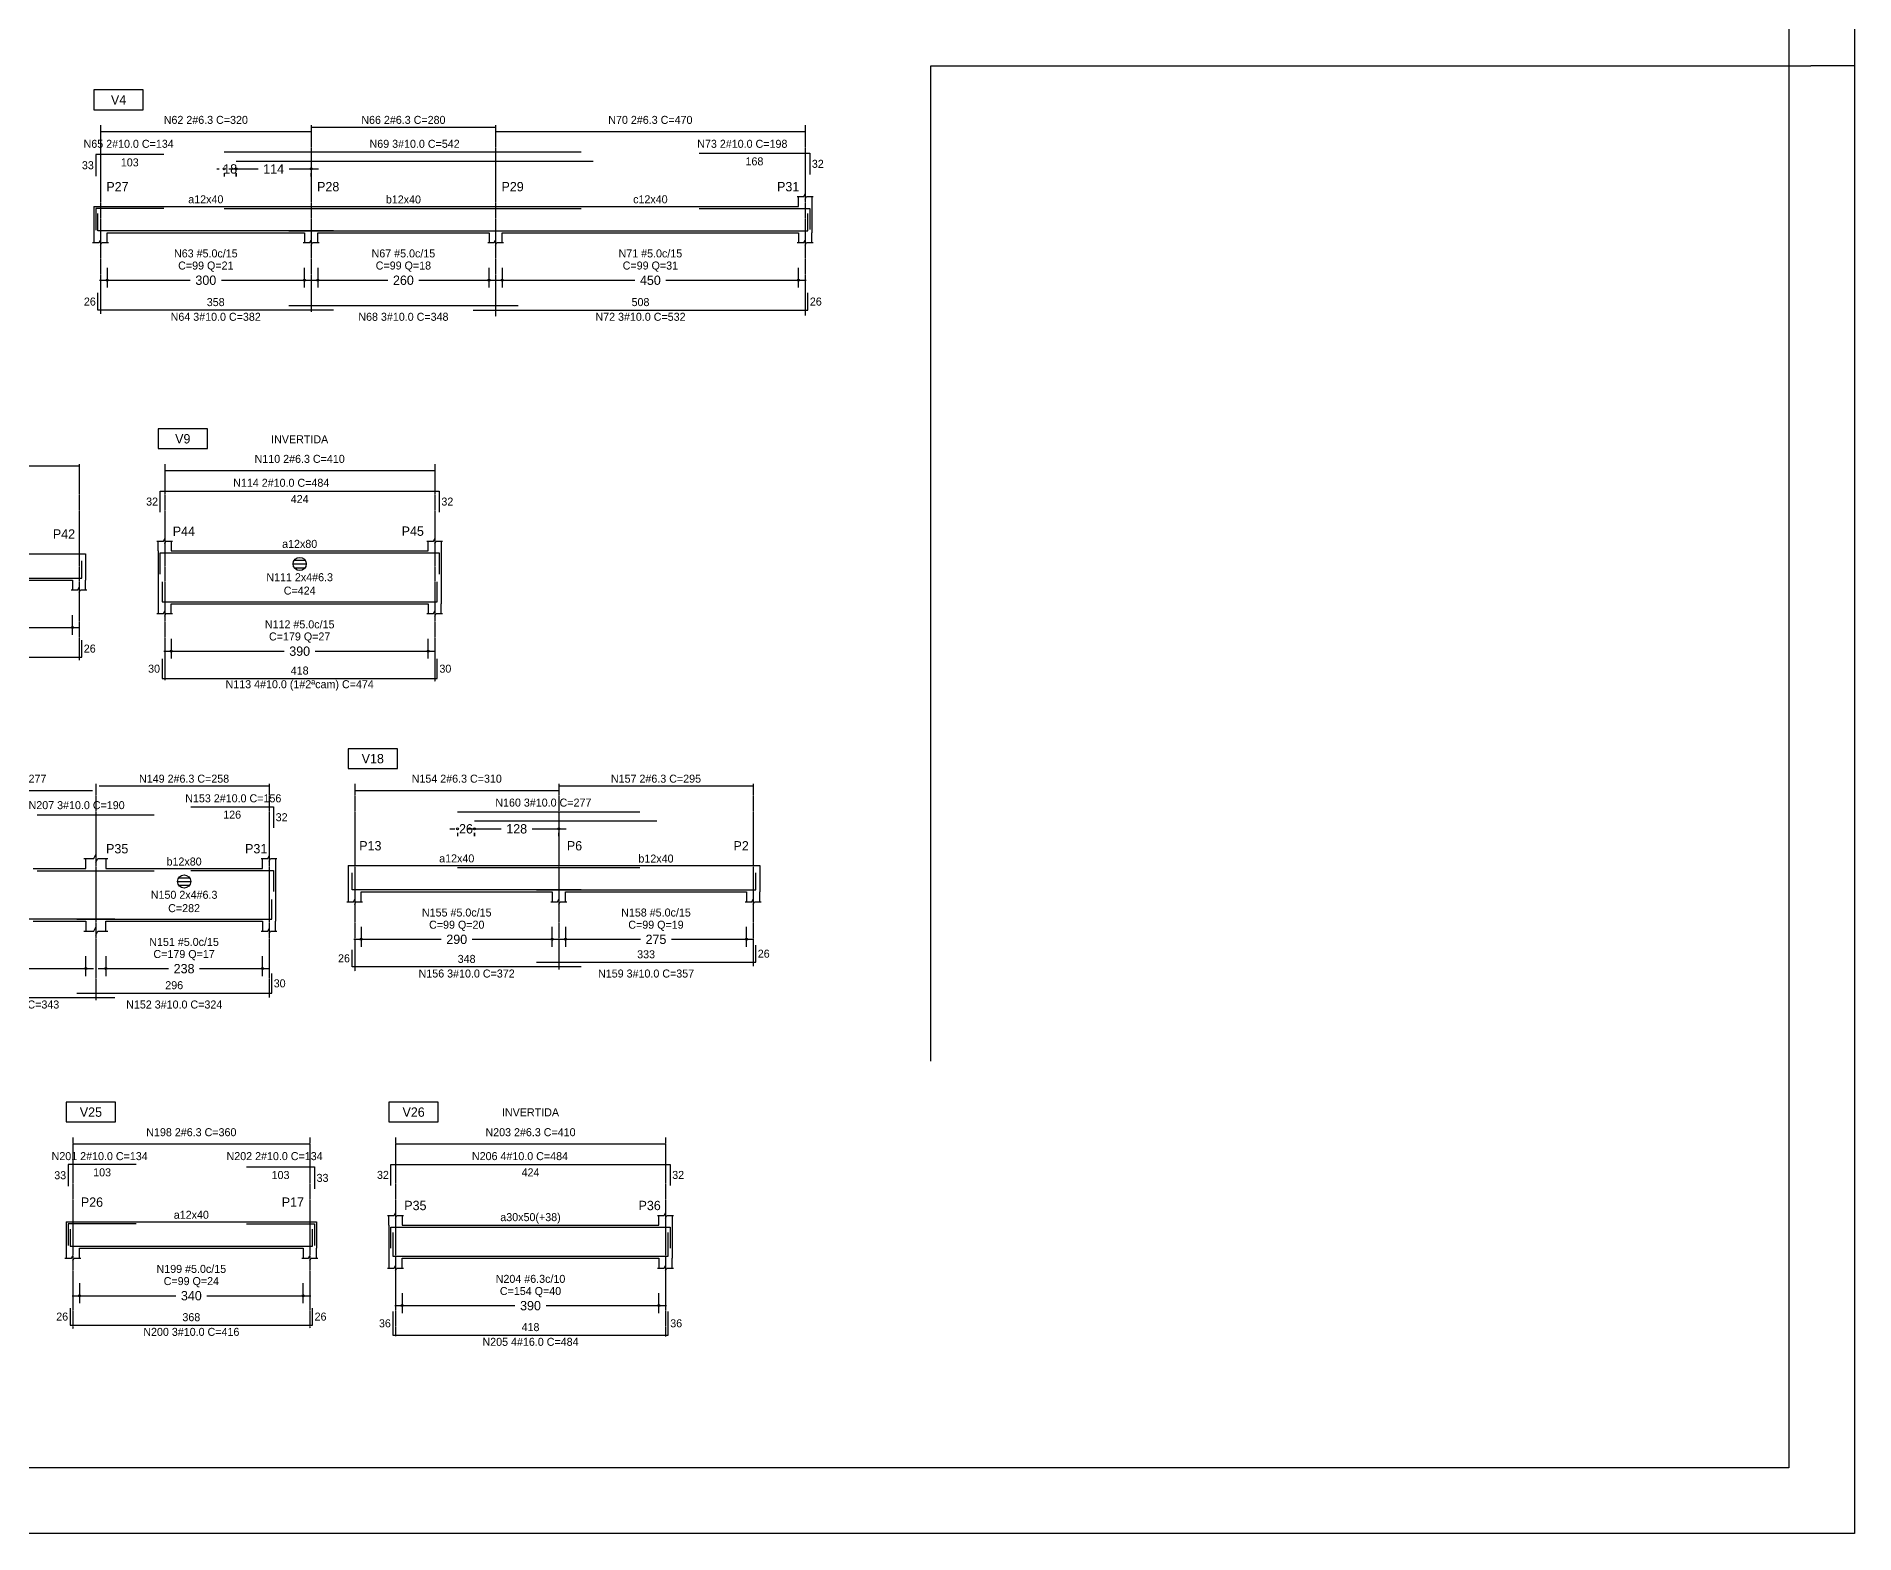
# Model space of a CAD drawing. Extents: x -8959 to 10104, y 7473 to 11928.
# Drawn here: x 2034 to 4795, y 7473 to 9746 of the extents above; entities that cross this region are included whole.
import ezdxf
from ezdxf.enums import TextEntityAlignment as Align

# ---------------------------------------------------------------- set-up
doc = ezdxf.new("R2010")
doc.units = 0
doc.header["$LTSCALE"] = 10
doc.header["$MEASUREMENT"] = 0
doc.linetypes.add('LT0', pattern=[0])
doc.linetypes.add('LT3', pattern=[0.264, 0.12, -0.048, 0.048, -0.048])
for name, color, linetype in [('COT-T', 1, 'LT0'), ('FER-L', 7, 'LT0'), ('FER-T', 2, 'LT0'), ('VIG-L', 7, 'LT0'), ('VIG-T', 8, 'LT0')]:
    doc.layers.add(name, color=color, linetype=linetype)

msp = doc.modelspace()

# ---------------------------------------------------------------- linework, layer by layer
at = {"layer": 'COT-T', "linetype": 'LT3'}
for p, q in [((2131.1, 9611), (2131.1, 9324.6)), ((2451.1, 9611), (2451.1, 9327.3)), ((2731.1, 9611), (2731.1, 9320.4)), ((3201.1, 9611), (3201.1, 9321.8)), ((2098.6, 9096.6), (2098.6, 8798.6)), ((2228.6, 9096.6), (2228.6, 8768.5)), ((2638.6, 9096.6), (2638.6, 8766.4)), ((2124.1, 8611.3), (2124.1, 8282.6)), ((2387.1, 8611.3), (2387.1, 8287.1)), ((2517.1, 8611.3), (2517.1, 8326.8)), ((2827.1, 8611.3), (2827.1, 8329)), ((3122.1, 8611.3), (3122.1, 8334.7)), ((2089.1, 8074.8), (2089.1, 7784.1)), ((2449.1, 8074.8), (2449.1, 7785.3)), ((2579.1, 8074.8), (2579.1, 7773.1)), ((2989.1, 8074.8), (2989.1, 7772.2))]:
    msp.add_line(p, q, dxfattribs=at)
at = {"layer": 'COT-T', "linetype": 'LT0'}
for p, q in [((2307.9, 9544.4), (2311.2, 9544.4)), ((2319.1, 9538.1), (2319.1, 9533.1)), ((2325.9, 9544.4), (2370.5, 9544.4)), ((2337.1, 9533.1), (2337.1, 9538.1)), ((2337.1, 9538.1), (2337.1, 9533.1)), ((2345, 9544.4), (2348.4, 9544.4)), ((2417.7, 9544.4), (2462.4, 9544.4)), ((2451.1, 9533.1), (2451.1, 9538.1)), ((2141.1, 9394.3), (2141.1, 9364.3)), ((2441.1, 9364.3), (2441.1, 9394.3)), ((2461.1, 9394.3), (2461.1, 9364.3)), ((2721.1, 9364.3), (2721.1, 9394.3)), ((2741.1, 9394.3), (2741.1, 9364.3)), ((3191.1, 9364.3), (3191.1, 9394.3)), ((2129.9, 9375.5), (2267.5, 9375.5)), ((2314.7, 9375.5), (2452.4, 9375.5)), ((2449.9, 9375.5), (2567.5, 9375.5)), ((2614.7, 9375.5), (2732.4, 9375.5)), ((2729.9, 9375.5), (2942.5, 9375.5)), ((2989.7, 9375.5), (3202.4, 9375.5)), ((2088.6, 8837.3), (2088.6, 8867.3)), ((1974.8, 8848.5), (2099.9, 8848.5)), ((2227.4, 8812.6), (2410, 8812.6)), ((2238.6, 8831.4), (2238.6, 8801.4)), ((2457.3, 8812.6), (2639.9, 8812.6)), ((2628.6, 8801.4), (2628.6, 8831.4)), ((2661.8, 8543), (2669.2, 8543)), ((2673.1, 8536.7), (2673.1, 8531.7)), ((2687.8, 8543), (2739.4, 8543)), ((2699.1, 8531.7), (2699.1, 8536.7)), ((2699.1, 8536.7), (2699.1, 8531.7)), ((2702.9, 8543), (2710.3, 8543)), ((2786.7, 8543), (2838.3, 8543)), ((2827.1, 8531.7), (2827.1, 8536.7)), ((2527.1, 8394), (2527.1, 8364)), ((2817.1, 8364), (2817.1, 8394)), ((2837.1, 8394), (2837.1, 8364)), ((3112.1, 8364), (3112.1, 8394)), ((2515.8, 8375.3), (2648.4, 8375.3)), ((2695.7, 8375.3), (2828.3, 8375.3)), ((2825.8, 8375.3), (2950.9, 8375.3)), ((2998.2, 8375.3), (3123.3, 8375.3)), ((2109.1, 8319.5), (2109.1, 8349.5)), ((2139.1, 8349.5), (2139.1, 8319.5)), ((2377.1, 8319.5), (2377.1, 8349.5)), ((2004.2, 8330.8), (2120.3, 8330.8)), ((2127.8, 8330.8), (2234.4, 8330.8)), ((2281.7, 8330.8), (2388.3, 8330.8)), ((2099.1, 7853.3), (2099.1, 7823.3)), ((2439.1, 7823.3), (2439.1, 7853.3)), ((2087.9, 7834.5), (2245.5, 7834.5)), ((2292.8, 7834.5), (2450.4, 7834.5)), ((2577.9, 7819.4), (2760.5, 7819.4)), ((2589.1, 7838.1), (2589.1, 7808.1)), ((2807.8, 7819.4), (2990.4, 7819.4)), ((2979.1, 7808.1), (2979.1, 7838.1))]:
    msp.add_line(p, q, dxfattribs=at)
at = {"layer": 'COT-T'}
for centre in [(2319.1, 9544.4), (2337.1, 9544.4), (2337.1, 9544.4), (2451.1, 9544.4), (2141.1, 9375.5), (2441.1, 9375.5), (2461.1, 9375.5), (2721.1, 9375.5), (2741.1, 9375.5), (3191.1, 9375.5), (2088.6, 8848.5), (2238.6, 8812.6), (2628.6, 8812.6), (2673.1, 8543), (2699.1, 8543), (2699.1, 8543), (2827.1, 8543), (2527.1, 8375.3), (2817.1, 8375.3), (2837.1, 8375.3), (3112.1, 8375.3), (2109.1, 8330.8), (2139.1, 8330.8), (2377.1, 8330.8), (2099.1, 7834.5), (2439.1, 7834.5), (2589.1, 7819.4), (2979.1, 7819.4)]:
    msp.add_circle(centre, 1.5, dxfattribs=at)
at = {"layer": 'FER-T', "linetype": 'LT0'}
for p, q in [((2451.1, 9608), (2731.1, 9608)), ((2131.1, 9601), (2451.1, 9601)), ((2731.1, 9601), (3201.1, 9601)), ((2227.1, 9566.5), (2124.1, 9566.5)), ((2124.1, 9566.5), (2124.1, 9533.5)), ((2319.1, 9570.4), (2861.1, 9570.4)), ((2337.1, 9556.4), (2879.1, 9556.4)), ((3040.1, 9568.1), (3208.1, 9568.1)), ((3208.1, 9568.1), (3208.1, 9536.1)), ((2227.1, 9484.5), (2124.1, 9484.5)), ((2124.1, 9484.5), (2124.1, 9451.5)), ((2127.1, 9450.5), (2127.1, 9476.5)), ((2319.1, 9484.5), (2861.1, 9484.5)), ((3040.1, 9484.5), (3208.1, 9484.5)), ((3205.1, 9450.5), (3205.1, 9476.5)), ((3208.1, 9484.5), (3208.1, 9452.5)), ((2485.1, 9450.5), (2127.1, 9450.5)), ((2417.1, 9450.5), (2765.1, 9450.5)), ((2697.1, 9450.5), (3205.1, 9450.5)), ((2127.1, 9330.1), (2127.1, 9356.1)), ((2417.1, 9337.1), (2765.1, 9337.1)), ((3205.1, 9330.1), (3205.1, 9356.1)), ((2485.1, 9330.1), (2127.1, 9330.1)), ((2697.1, 9330.1), (3205.1, 9330.1)), ((1803.6, 9093.6), (2098.6, 9093.6)), ((2228.6, 9086.6), (2638.6, 9086.6)), ((2221.6, 9023.6), (2221.6, 9055.6)), ((2221.6, 9055.6), (2645.6, 9055.6)), ((2645.6, 9055.6), (2645.6, 9023.6)), ((2102.6, 8923.5), (2102.6, 8949.5)), ((2221.6, 8929.6), (2221.6, 8961.6)), ((2221.6, 8961.6), (2645.6, 8961.6)), ((2645.6, 8961.6), (2645.6, 8929.6)), ((1769.6, 8923.5), (2102.6, 8923.5)), ((2224.6, 8917.6), (2224.6, 8887.6)), ((2642.6, 8887.6), (2642.6, 8917.6)), ((2224.6, 8887.6), (2642.6, 8887.6)), ((2102.6, 8803.5), (2102.6, 8829.5)), ((1769.6, 8803.5), (2102.6, 8803.5)), ((2224.6, 8801), (2224.6, 8771)), ((2642.6, 8771), (2642.6, 8801)), ((2224.6, 8771), (2642.6, 8771)), ((1842.1, 8601.3), (2119.1, 8601.3)), ((2129.1, 8608.3), (2387.1, 8608.3)), ((2517.1, 8601.3), (2827.1, 8601.3)), ((2827.1, 8608.3), (3122.1, 8608.3)), ((2268.1, 8576.6), (2394.1, 8576.6)), ((2394.1, 8576.6), (2394.1, 8544.6)), ((2673.1, 8569), (2950.1, 8569)), ((2699.1, 8555), (2976.1, 8555)), ((2268.1, 8479.8), (2394.1, 8479.8)), ((2394.1, 8479.8), (2394.1, 8447.8)), ((2513.1, 8450.3), (2513.1, 8476.3)), ((2673.1, 8484.3), (2950.1, 8484.3)), ((3126.1, 8450.3), (3126.1, 8476.3)), ((2861.1, 8450.3), (2513.1, 8450.3)), ((2793.1, 8450.3), (3126.1, 8450.3)), ((2391.1, 8405.8), (2391.1, 8435.8)), ((2153.1, 8405.8), (1838.1, 8405.8)), ((2095.1, 8405.8), (2391.1, 8405.8)), ((3126.1, 8340.5), (3126.1, 8366.5)), ((2513.1, 8333.5), (2513.1, 8359.5)), ((2793.1, 8340.5), (3126.1, 8340.5)), ((2391.1, 8293.5), (2391.1, 8323.5)), ((2861.1, 8333.5), (2513.1, 8333.5)), ((2153.1, 8286.5), (1838.1, 8286.5)), ((2095.1, 8293.5), (2391.1, 8293.5)), ((2089.1, 8064.8), (2449.1, 8064.8)), ((2579.1, 8064.8), (2989.1, 8064.8)), ((2185.1, 8033.8), (2082.1, 8033.8)), ((2082.1, 8033.8), (2082.1, 8000.8)), ((2353.1, 8029.8), (2456.1, 8029.8)), ((2456.1, 8029.8), (2456.1, 7996.8)), ((2572.1, 8001.8), (2572.1, 8033.8)), ((2572.1, 8033.8), (2996.1, 8033.8)), ((2996.1, 8033.8), (2996.1, 8001.8)), ((2185.1, 7943.5), (2082.1, 7943.5)), ((2082.1, 7943.5), (2082.1, 7910.5)), ((2085.1, 7935.5), (2085.1, 7909.5)), ((2353.1, 7943.5), (2456.1, 7943.5)), ((2453.1, 7909.5), (2453.1, 7935.5)), ((2456.1, 7943.5), (2456.1, 7910.5)), ((2572.1, 7906.4), (2572.1, 7938.4)), ((2572.1, 7938.4), (2996.1, 7938.4)), ((2575.1, 7930.4), (2575.1, 7894.4)), ((2993.1, 7894.4), (2993.1, 7930.4)), ((2996.1, 7938.4), (2996.1, 7906.4)), ((2085.1, 7909.5), (2453.1, 7909.5)), ((2575.1, 7894.4), (2993.1, 7894.4)), ((2085.1, 7815.8), (2085.1, 7789.8)), ((2453.1, 7789.8), (2453.1, 7815.8)), ((2085.1, 7789.8), (2453.1, 7789.8)), ((2575.1, 7810.6), (2575.1, 7774.6)), ((2993.1, 7774.6), (2993.1, 7810.6)), ((2575.1, 7774.6), (2993.1, 7774.6))]:
    msp.add_line(p, q, dxfattribs=at)
at = {"layer": 'FER-T', "linetype": 'ByBlock'}
for p, q in [((2034.8, 8564.2), (2212.6, 8564.2)), ((2034.8, 8479.4), (2212.6, 8479.4))]:
    msp.add_line(p, q, dxfattribs=at)
at = {"layer": 'VIG-T', "linetype": 'ByBlock'}
for p, q in [((4794.6, 11928.5), (4794.6, 7473.5)), ((4694.6, 11853.5), (4694.6, 7573.5)), ((3391.9, 8190.3), (3391.9, 9701)), ((3391.9, 9701), (4728.2, 9701)), ((4794.6, 9701), (4728.2, 9701)), ((4694.6, 7573.5), (-1324.9, 7573.5)), ((4794.6, 7473.5), (-1512.4, 7473.5))]:
    msp.add_line(p, q, dxfattribs=at)
at = {"layer": 'VIG-T', "linetype": 'LT0'}
for p, q in [((2196.1, 9664.2), (2121.1, 9664.2)), ((2121.1, 9664.2), (2121.1, 9634.2)), ((2196.1, 9634.2), (2196.1, 9664.2)), ((2121.1, 9634.2), (2196.1, 9634.2)), ((3189.1, 9502.5), (3199.1, 9502.5)), ((3191.1, 9487.5), (3191.1, 9502.5)), ((3199.1, 9502.5), (3201.1, 9506.5)), ((3201.1, 9506.5), (3201.1, 9498.5)), ((3201.1, 9498.5), (3203.1, 9502.5)), ((3203.1, 9502.5), (3213.1, 9502.5)), ((3211.1, 9502.5), (3211.1, 9487.5)), ((2121.1, 9487.5), (2141.1, 9487.5)), ((2121.1, 9487.5), (2121.1, 9447.5)), ((2141.1, 9487.5), (2441.1, 9487.5)), ((2441.1, 9487.5), (2461.1, 9487.5)), ((2461.1, 9487.5), (2721.1, 9487.5)), ((2721.1, 9487.5), (2741.1, 9487.5)), ((2741.1, 9487.5), (2936.1, 9487.5)), ((2936.1, 9487.5), (3191.1, 9487.5)), ((3211.1, 9487.5), (3211.1, 9447.5)), ((2121.1, 9447.5), (2121.1, 9432.5)), ((2141.1, 9447.5), (2441.1, 9447.5)), ((2141.1, 9432.5), (2141.1, 9447.5)), ((2441.1, 9447.5), (2441.1, 9432.5)), ((2461.1, 9447.5), (2721.1, 9447.5)), ((2461.1, 9432.5), (2461.1, 9447.5)), ((2721.1, 9447.5), (2721.1, 9432.5)), ((2741.1, 9447.5), (2936.1, 9447.5)), ((2741.1, 9432.5), (2741.1, 9447.5)), ((2936.1, 9447.5), (3191.1, 9447.5)), ((3191.1, 9447.5), (3191.1, 9432.5)), ((3211.1, 9432.5), (3211.1, 9447.5)), ((2119.1, 9432.5), (2129.1, 9432.5)), ((2129.1, 9432.5), (2131.1, 9436.5)), ((2131.1, 9436.5), (2131.1, 9428.5)), ((2131.1, 9428.5), (2133.1, 9432.5)), ((2133.1, 9432.5), (2143.1, 9432.5)), ((2439.1, 9432.5), (2449.1, 9432.5)), ((2449.1, 9432.5), (2451.1, 9436.5)), ((2451.1, 9436.5), (2451.1, 9428.5)), ((2451.1, 9428.5), (2453.1, 9432.5)), ((2453.1, 9432.5), (2463.1, 9432.5)), ((2719.1, 9432.5), (2729.1, 9432.5)), ((2729.1, 9432.5), (2731.1, 9436.5)), ((2731.1, 9436.5), (2731.1, 9428.5)), ((2731.1, 9428.5), (2733.1, 9432.5)), ((2733.1, 9432.5), (2743.1, 9432.5)), ((3189.1, 9432.5), (3199.1, 9432.5)), ((3199.1, 9432.5), (3201.1, 9436.5)), ((3201.1, 9436.5), (3201.1, 9428.5)), ((3201.1, 9428.5), (3203.1, 9432.5)), ((3203.1, 9432.5), (3213.1, 9432.5)), ((2293.6, 9149.9), (2218.6, 9149.9)), ((2218.6, 9149.9), (2218.6, 9119.9)), ((2293.6, 9119.9), (2293.6, 9149.9)), ((2218.6, 9119.9), (2293.6, 9119.9)), ((2216.6, 8979.6), (2226.6, 8979.6)), ((2218.6, 8964.6), (2218.6, 8979.6)), ((2226.6, 8979.6), (2228.6, 8983.6)), ((2228.6, 8983.6), (2228.6, 8975.6)), ((2228.6, 8975.6), (2230.6, 8979.6)), ((2230.6, 8979.6), (2240.6, 8979.6)), ((2238.6, 8979.6), (2238.6, 8964.6)), ((2626.6, 8979.6), (2636.6, 8979.6)), ((2628.6, 8964.6), (2628.6, 8979.6)), ((2636.6, 8979.6), (2638.6, 8983.6)), ((2638.6, 8983.6), (2638.6, 8975.6)), ((2638.6, 8975.6), (2640.6, 8979.6)), ((2640.6, 8979.6), (2650.6, 8979.6)), ((2648.6, 8979.6), (2648.6, 8964.6)), ((1813.6, 8960.5), (2088.6, 8960.5)), ((2088.6, 8960.5), (2108.6, 8960.5)), ((2108.6, 8960.5), (2108.6, 8920.5)), ((2218.6, 8964.6), (2218.6, 8884.6)), ((2238.6, 8964.6), (2628.6, 8964.6)), ((2425.4, 8950.6), (2441.8, 8950.6)), ((2648.6, 8964.6), (2648.6, 8884.6)), ((1813.6, 8920.5), (2088.6, 8920.5)), ((2088.6, 8920.5), (2088.6, 8905.5)), ((2108.6, 8905.5), (2108.6, 8920.5)), ((2423.6, 8944.9), (2443.6, 8944.9)), ((2425.4, 8939.2), (2441.8, 8939.2)), ((2086.6, 8905.5), (2096.6, 8905.5)), ((2096.6, 8905.5), (2098.6, 8909.5)), ((2098.6, 8909.5), (2098.6, 8901.5)), ((2098.6, 8901.5), (2100.6, 8905.5)), ((2100.6, 8905.5), (2110.6, 8905.5)), ((2216.6, 8869.6), (2226.6, 8869.6)), ((2218.6, 8884.6), (2218.6, 8869.6)), ((2226.6, 8869.6), (2228.6, 8873.6)), ((2228.6, 8873.6), (2228.6, 8865.6)), ((2228.6, 8865.6), (2230.6, 8869.6)), ((2230.6, 8869.6), (2240.6, 8869.6)), ((2238.6, 8884.6), (2628.6, 8884.6)), ((2238.6, 8869.6), (2238.6, 8884.6)), ((2626.6, 8869.6), (2636.6, 8869.6)), ((2628.6, 8884.6), (2628.6, 8869.6)), ((2636.6, 8869.6), (2638.6, 8873.6)), ((2638.6, 8873.6), (2638.6, 8865.6)), ((2638.6, 8865.6), (2640.6, 8869.6)), ((2640.6, 8869.6), (2650.6, 8869.6)), ((2648.6, 8869.6), (2648.6, 8884.6)), ((2582.1, 8664.5), (2507.1, 8664.5)), ((2507.1, 8664.5), (2507.1, 8634.5)), ((2582.1, 8634.5), (2582.1, 8664.5)), ((2507.1, 8634.5), (2582.1, 8634.5)), ((2121.1, 8497.8), (2124.1, 8503.8)), ((2124.1, 8503.8), (2124.1, 8491.8)), ((2029.1, 8482.8), (2109.1, 8482.8)), ((2106.1, 8497.8), (2121.1, 8497.8)), ((2109.1, 8482.8), (2109.1, 8497.8)), ((2124.1, 8491.8), (2127.1, 8497.8)), ((2127.1, 8497.8), (2142.1, 8497.8)), ((2139.1, 8497.8), (2139.1, 8482.8)), ((2139.1, 8482.8), (2377.1, 8482.8)), ((2375.1, 8497.8), (2385.1, 8497.8)), ((2377.1, 8482.8), (2377.1, 8497.8)), ((2385.1, 8497.8), (2387.1, 8501.8)), ((2387.1, 8501.8), (2387.1, 8493.8)), ((2387.1, 8493.8), (2389.1, 8497.8)), ((2389.1, 8497.8), (2399.1, 8497.8)), ((2397.1, 8497.8), (2397.1, 8482.8)), ((2397.1, 8482.8), (2397.1, 8402.8)), ((2507.1, 8487.3), (2527.1, 8487.3)), ((2507.1, 8487.3), (2507.1, 8447.3)), ((2527.1, 8487.3), (2817.1, 8487.3)), ((2817.1, 8487.3), (2837.1, 8487.3)), ((2837.1, 8487.3), (3112.1, 8487.3)), ((3112.1, 8487.3), (3132.1, 8487.3)), ((3132.1, 8487.3), (3132.1, 8447.3)), ((2248.1, 8463), (2268.1, 8463)), ((2249.9, 8468.8), (2266.3, 8468.8)), ((2249.9, 8457.3), (2266.3, 8457.3)), ((2505.1, 8432.3), (2515.1, 8432.3)), ((2507.1, 8447.3), (2507.1, 8432.3)), ((2515.1, 8432.3), (2517.1, 8436.3)), ((2517.1, 8436.3), (2517.1, 8428.3)), ((2517.1, 8428.3), (2519.1, 8432.3)), ((2519.1, 8432.3), (2529.1, 8432.3)), ((2527.1, 8447.3), (2817.1, 8447.3)), ((2527.1, 8432.3), (2527.1, 8447.3)), ((2815.1, 8432.3), (2825.1, 8432.3)), ((2817.1, 8447.3), (2817.1, 8432.3)), ((2825.1, 8432.3), (2827.1, 8436.3)), ((2827.1, 8436.3), (2827.1, 8428.3)), ((2827.1, 8428.3), (2829.1, 8432.3)), ((2829.1, 8432.3), (2839.1, 8432.3)), ((2837.1, 8447.3), (3112.1, 8447.3)), ((2837.1, 8432.3), (2837.1, 8447.3)), ((3110.1, 8432.3), (3120.1, 8432.3)), ((3112.1, 8447.3), (3112.1, 8432.3)), ((3120.1, 8432.3), (3122.1, 8436.3)), ((3122.1, 8436.3), (3122.1, 8428.3)), ((3122.1, 8428.3), (3124.1, 8432.3)), ((3124.1, 8432.3), (3134.1, 8432.3)), ((3132.1, 8432.3), (3132.1, 8447.3)), ((2029.1, 8402.8), (2109.1, 8402.8)), ((2109.1, 8402.8), (2109.1, 8387.8)), ((2121.1, 8387.8), (2124.1, 8393.8)), ((2124.1, 8393.8), (2124.1, 8381.8)), ((2139.1, 8402.8), (2377.1, 8402.8)), ((2139.1, 8387.8), (2139.1, 8402.8)), ((2377.1, 8402.8), (2377.1, 8387.8)), ((2397.1, 8387.8), (2397.1, 8402.8)), ((2106.1, 8387.8), (2121.1, 8387.8)), ((2124.1, 8381.8), (2127.1, 8387.8)), ((2127.1, 8387.8), (2142.1, 8387.8)), ((2375.1, 8387.8), (2385.1, 8387.8)), ((2385.1, 8387.8), (2387.1, 8391.8)), ((2387.1, 8391.8), (2387.1, 8383.8)), ((2387.1, 8383.8), (2389.1, 8387.8)), ((2389.1, 8387.8), (2399.1, 8387.8)), ((2154.1, 8128.1), (2079.1, 8128.1)), ((2079.1, 8128.1), (2079.1, 8098.1)), ((2154.1, 8098.1), (2154.1, 8128.1)), ((2644.1, 8128.1), (2569.1, 8128.1)), ((2569.1, 8128.1), (2569.1, 8098.1)), ((2644.1, 8098.1), (2644.1, 8128.1)), ((2079.1, 8098.1), (2154.1, 8098.1)), ((2569.1, 8098.1), (2644.1, 8098.1)), ((2567.1, 7956.4), (2577.1, 7956.4)), ((2569.1, 7941.4), (2569.1, 7956.4)), ((2577.1, 7956.4), (2579.1, 7960.4)), ((2579.1, 7960.4), (2579.1, 7952.4)), ((2579.1, 7952.4), (2581.1, 7956.4)), ((2581.1, 7956.4), (2591.1, 7956.4)), ((2589.1, 7956.4), (2589.1, 7941.4)), ((2977.1, 7956.4), (2987.1, 7956.4)), ((2979.1, 7941.4), (2979.1, 7956.4)), ((2987.1, 7956.4), (2989.1, 7960.4)), ((2989.1, 7960.4), (2989.1, 7952.4)), ((2989.1, 7952.4), (2991.1, 7956.4)), ((2991.1, 7956.4), (3001.1, 7956.4)), ((2999.1, 7956.4), (2999.1, 7941.4)), ((2079.1, 7946.5), (2099.1, 7946.5)), ((2079.1, 7946.5), (2079.1, 7906.5)), ((2099.1, 7946.5), (2439.1, 7946.5)), ((2439.1, 7946.5), (2459.1, 7946.5)), ((2459.1, 7946.5), (2459.1, 7906.5)), ((2569.1, 7941.4), (2569.1, 7891.4)), ((2589.1, 7941.4), (2979.1, 7941.4)), ((2999.1, 7941.4), (2999.1, 7891.4)), ((2079.1, 7906.5), (2079.1, 7891.5)), ((2099.1, 7906.5), (2439.1, 7906.5)), ((2099.1, 7891.5), (2099.1, 7906.5)), ((2439.1, 7906.5), (2439.1, 7891.5)), ((2459.1, 7891.5), (2459.1, 7906.5)), ((2077.1, 7891.5), (2087.1, 7891.5)), ((2087.1, 7891.5), (2089.1, 7895.5)), ((2089.1, 7895.5), (2089.1, 7887.5)), ((2089.1, 7887.5), (2091.1, 7891.5)), ((2091.1, 7891.5), (2101.1, 7891.5)), ((2437.1, 7891.5), (2447.1, 7891.5)), ((2447.1, 7891.5), (2449.1, 7895.5)), ((2449.1, 7895.5), (2449.1, 7887.5)), ((2449.1, 7887.5), (2451.1, 7891.5)), ((2451.1, 7891.5), (2461.1, 7891.5)), ((2567.1, 7876.4), (2577.1, 7876.4)), ((2569.1, 7891.4), (2569.1, 7876.4)), ((2577.1, 7876.4), (2579.1, 7880.4)), ((2579.1, 7880.4), (2579.1, 7872.4)), ((2579.1, 7872.4), (2581.1, 7876.4)), ((2581.1, 7876.4), (2591.1, 7876.4)), ((2589.1, 7891.4), (2979.1, 7891.4)), ((2589.1, 7876.4), (2589.1, 7891.4)), ((2977.1, 7876.4), (2987.1, 7876.4)), ((2979.1, 7891.4), (2979.1, 7876.4)), ((2987.1, 7876.4), (2989.1, 7880.4)), ((2989.1, 7880.4), (2989.1, 7872.4)), ((2989.1, 7872.4), (2991.1, 7876.4)), ((2991.1, 7876.4), (3001.1, 7876.4)), ((2999.1, 7876.4), (2999.1, 7891.4))]:
    msp.add_line(p, q, dxfattribs=at)
at = {"layer": 'VIG-T'}
for centre in [(2433.6, 8944.9), (2258.1, 8463)]:
    msp.add_circle(centre, 10, dxfattribs=at)

# ---------------------------------------------------------------- texts
at = {"layer": 'COT-T'}
for s, p in [('18', (2328.1, 9544.4)), ('114', (2394.1, 9544.4)), ('300', (2291.1, 9375.5)), ('260', (2591.1, 9375.5)), ('450', (2966.1, 9375.5)), ('390', (2433.6, 8812.6)), ('26', (2686.1, 8543)), ('128', (2763.1, 8543)), ('290', (2672.1, 8375.3)), ('275', (2974.6, 8375.3)), ('238', (2258.1, 8330.8)), ('340', (2269.1, 7834.5)), ('390', (2784.1, 7819.4))]:
    msp.add_text(s, height=14.18, dxfattribs=at).set_placement(p, align=Align.MIDDLE)
at = {"layer": 'FER-L'}
for s, p in [('N62 2#6.3 C=320', (2291.1, 9618.8)), ('N66 2#6.3 C=280', (2591.1, 9618.8)), ('N70 2#6.3 C=470', (2966.1, 9618.8)), ('N65 2#10.0 C=134', (2173.9, 9582.5)), ('N69 3#10.0 C=542', (2608.1, 9582.5)), ('N73 2#10.0 C=198', (3105.7, 9582.5)), ('33', (2112, 9550)), ('103', (2175.6, 9554.3)), ('168', (3124.1, 9555.9)), ('32', (3220.3, 9552.1)), ('N63 #5.0c/15', (2291.1, 9416.4)), ('N67 #5.0c/15', (2591.1, 9416.4)), ('N71 #5.0c/15', (2966.1, 9416.4)), ('C=99 Q=21', (2291.1, 9396.2)), ('C=99 Q=18', (2591.1, 9396.2)), ('C=99 Q=31', (2966.1, 9396.2)), ('26', (2115, 9343.1)), ('358', (2306.1, 9342.3)), ('508', (2951.1, 9342.3)), ('26', (3217.3, 9343.1)), ('N64 3#10.0 C=382', (2306.1, 9320)), ('N68 3#10.0 C=348', (2591.1, 9320)), ('N72 3#10.0 C=532', (2951.1, 9320)), ('INVERTIDA', (2433.6, 9134.1)), ('N110 2#6.3 C=410', (2433.6, 9104.4)), ('N114 2#10.0 C=484', (2405.6, 9068.1)), ('424', (2433.6, 9043.5)), ('32', (2657.8, 9039.6)), ('N111 2x4#6.3', (2433.6, 8924.8)), ('C=424', (2433.6, 8904.5)), ('N112 #5.0c/15', (2433.6, 8853.5)), ('C=179 Q=27', (2433.6, 8833.3)), ('26', (2114.8, 8816.5)), ('418', (2433.6, 8783.2)), ('30', (2654.8, 8786)), ('N113 4#10.0 (1#2ªcam) C=474', (2433.6, 8760.9)), ('N144 2#6.3 C=277', (1980.6, 8619.1)), ('N149 2#6.3 C=258', (2258.1, 8619.1)), ('N154 2#6.3 C=310', (2672.1, 8619.1)), ('N157 2#6.3 C=295', (2974.6, 8619.1)), ('N153 2#10.0 C=156', (2332.8, 8589.3)), ('N160 3#10.0 C=277', (2803.6, 8582.8)), ('N207 3#10.0 C=190', (2094.9, 8578.9)), ('126', (2331.1, 8564.5)), ('32', (2406.2, 8560.6)), ('N150 2x4#6.3', (2258.1, 8442.9)), ('C=282', (2258.1, 8422.6)), ('N155 #5.0c/15', (2672.1, 8416.2)), ('N158 #5.0c/15', (2974.6, 8416.2)), ('C=99 Q=20', (2672.1, 8395.9)), ('C=99 Q=19', (2974.6, 8395.9)), ('N151 #5.0c/15', (2258.1, 8371.6)), ('C=179 Q=17', (2258.1, 8351.4)), ('26', (2500.9, 8346.5)), ('348', (2687.1, 8345.6)), ('333', (2959.6, 8352.6)), ('26', (3138.2, 8353.5)), ('296', (2243.1, 8305.7)), ('30', (2403.2, 8308.5)), ('N156 3#10.0 C=372', (2687.1, 8323.4)), ('N159 3#10.0 C=357', (2959.6, 8323.4)), ('N147 3#10.0 C=343', (1995.6, 8276.4)), ('N152 3#10.0 C=324', (2243.1, 8276.4)), ('INVERTIDA', (2784.1, 8112.8)), ('N198 2#6.3 C=360', (2269.1, 8082.6)), ('N203 2#6.3 C=410', (2784.1, 8082.6)), ('N201 2#10.0 C=134', (2129.9, 8046.3)), ('N202 2#10.0 C=134', (2395.5, 8046.3)), ('N206 4#10.0 C=484', (2768.1, 8046.3)), ('33', (2070, 8017.3)), ('103', (2133.6, 8021.7)), ('103', (2404.6, 8017.6)), ('33', (2468.3, 8013.3)), ('424', (2784.1, 8021.7)), ('32', (3008.3, 8017.8)), ('N199 #5.0c/15', (2269.1, 7875.4)), ('C=99 Q=24', (2269.1, 7855.1)), ('N204 #6.3c/10', (2784.1, 7860.3)), ('C=154 Q=40', (2784.1, 7840)), ('N200 3#10.0 C=416', (2269.1, 7779.6)), ('368', (2269.1, 7801.9)), ('26', (2465.3, 7802.8)), ('418', (2784.1, 7786.8)), ('36', (3005.3, 7792.6)), ('N205 4#16.0 C=484', (2784.1, 7764.5))]:
    msp.add_text(s, height=12.15, dxfattribs=at).set_placement(p, align=Align.MIDDLE)
for s, p in [('32', (2209.5, 9039.6)), ('30', (2212.5, 8786)), ('32', (2560, 8017.8)), ('26', (2073, 7802.8)), ('36', (2563, 7792.6))]:
    msp.add_text(s, height=12.15, rotation=0, dxfattribs=at).set_placement(p, align=Align.MIDDLE)
at = {"layer": 'VIG-L'}
for s, height, p in [('V4', 14.18, (2158.6, 9649.2)), ('P27', 14.18, (2156.9, 9517.5)), ('a12x40', 12.15, (2291.1, 9498.3)), ('P28', 14.18, (2476.9, 9517.5)), ('b12x40', 12.15, (2591.1, 9498.3)), ('P29', 14.18, (2756.9, 9517.5)), ('c12x40', 12.15, (2966.1, 9498.3)), ('P31', 14.18, (3175.3, 9517.5)), ('V9', 14.18, (2256.1, 9134.9)), ('P44', 14.18, (2257.8, 8994.6)), ('P45', 14.18, (2605.3, 8994.6)), ('P42', 14.18, (2075.7, 8990.5)), ('a12x80', 12.15, (2433.6, 8975.4)), ('V18', 14.18, (2544.6, 8649.5)), ('P35', 14.18, (2156.5, 8512.8)), ('P31', 14.18, (2367.6, 8512.8)), ('P13', 14.18, (2540.9, 8517.3)), ('a12x40', 12.15, (2672.1, 8498.1)), ('P6', 14.18, (2850.9, 8517.3)), ('b12x40', 12.15, (2974.6, 8498.1)), ('P2', 14.18, (3103.9, 8517.3)), ('b12x80', 12.15, (2258.1, 8493.6)), ('V25', 14.18, (2116.6, 8113.1)), ('V26', 14.18, (2606.6, 8113.1)), ('P26', 14.18, (2118.2, 7976.5)), ('P17', 14.18, (2423.3, 7976.5)), ('a12x40', 12.15, (2269.1, 7957.3)), ('P35', 14.18, (2609.3, 7971.4)), ('a30x50(+38)', 12.15, (2784.1, 7952.2)), ('P36', 14.18, (2965, 7971.4))]:
    msp.add_text(s, height=height, dxfattribs=at).set_placement(p, align=Align.MIDDLE)

doc.saveas('drawing.dxf')
